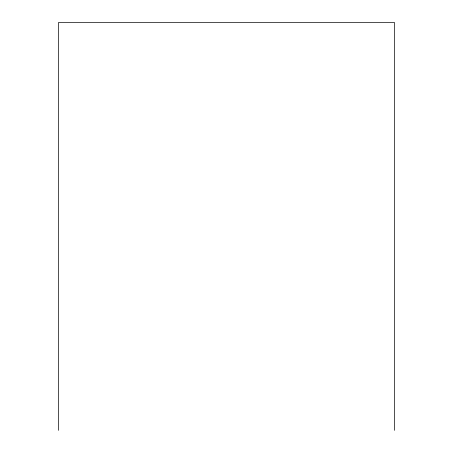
<?xml version="1.0" encoding="UTF-8"?>
<svg xmlns="http://www.w3.org/2000/svg" width="453" height="453" viewBox="0 0 453 453"><rect width="100%" height="100%" fill="white"/><g stroke="black" fill="none" stroke-linecap="round" stroke-linejoin="round"><path stroke-width="0.68" d="M394.637 430.35L394.637 22.65L58.363 22.65L58.363 430.35"/></g></svg>
